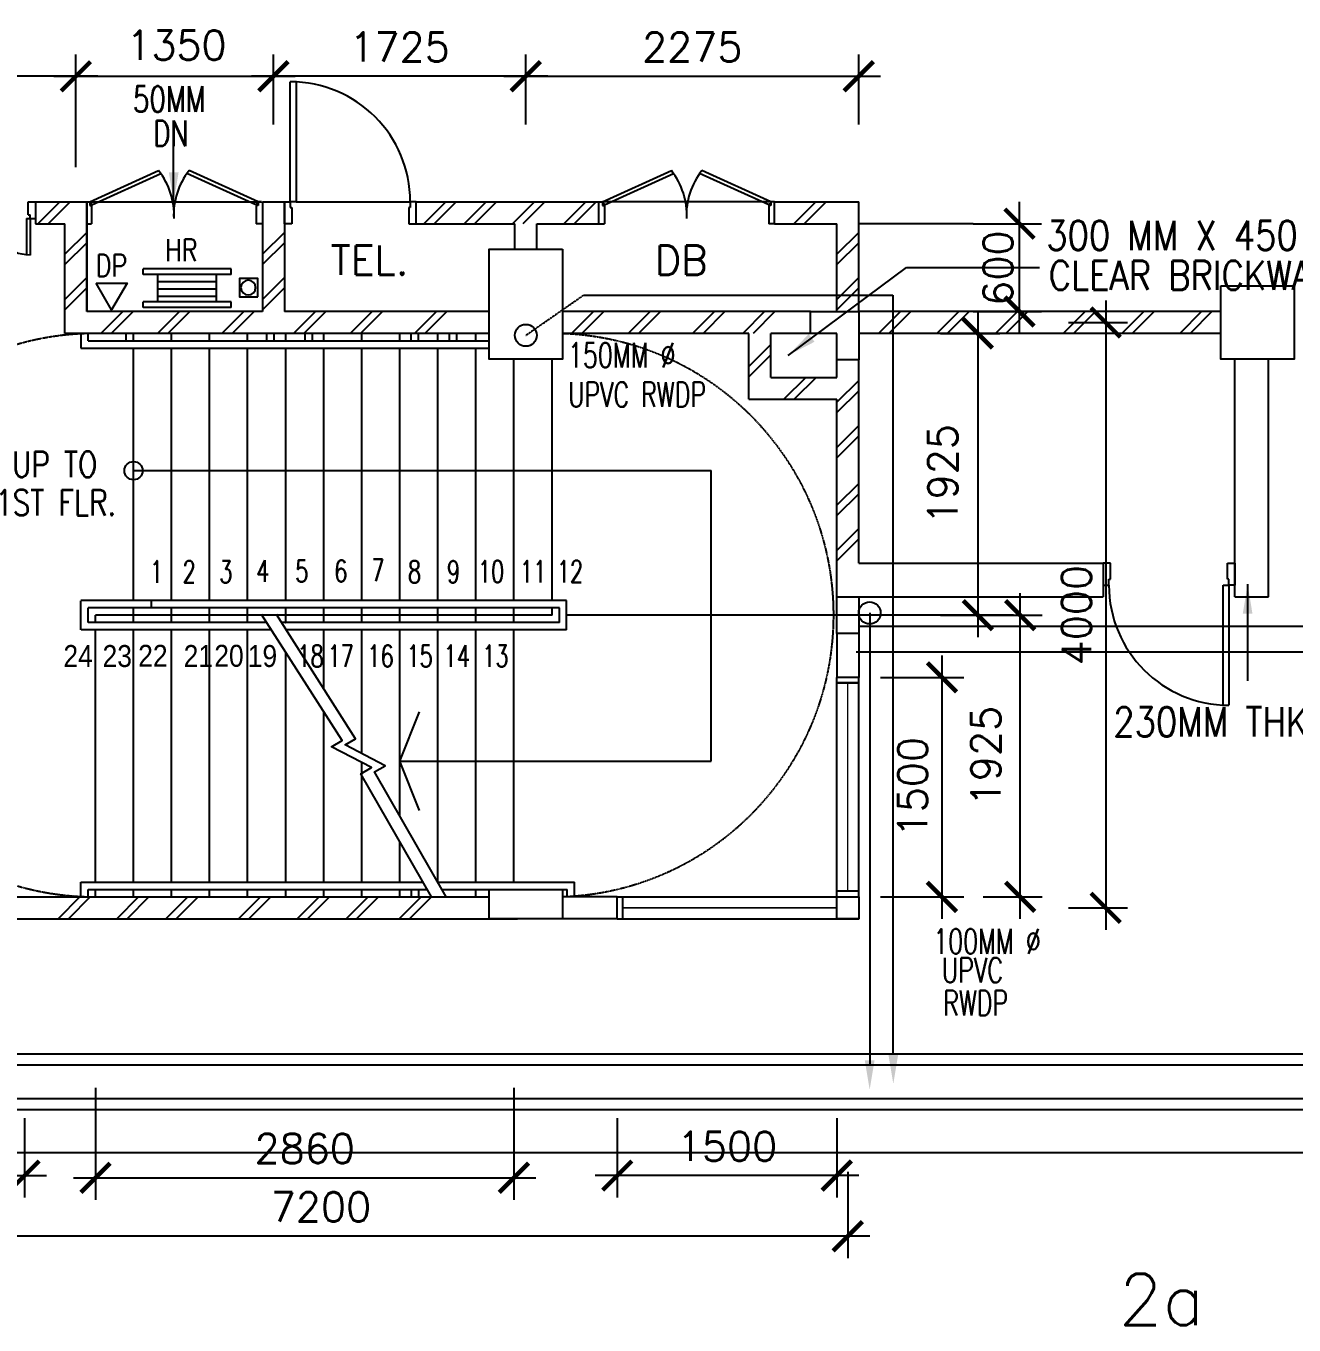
# Model space of a CAD drawing. Header units: feet. Extents: x 1463649 to 2957709, y -1501070 to -681589.
# Drawn here: x 1491801 to 1500467, y -845275 to -836398 of the extents above; entities that cross this region are included whole.
import ezdxf

# ---------------------------------------------------------------- set-up
doc = ezdxf.new("R2010")
doc.units = ezdxf.units.FT
doc.header["$LTSCALE"] = 13
doc.header["$MEASUREMENT"] = 0
doc.linetypes.add('DIVIDE', pattern=[1.25, 0.5, -0.25, 0, -0.25, 0, -0.25])
doc.linetypes.add('HIDDEN', pattern=[0.375, 0.25, -0.125])
doc.layers.get('0').update_dxf_attribs({"linetype": 'CONTINUOUS'})
for name, color, linetype in [('-FF', 240, 'CONTINUOUS'), ('-HR', 4, 'CONTINUOUS'), ('1-ROAD', 1, 'CONTINUOUS'), ('AR1', 7, 'CONTINUOUS'), ('COL', 3, 'CONTINUOUS'), ('DIM', 7, 'CONTINUOUS'), ('DOOR', 5, 'CONTINUOUS'), ('DR', 7, 'CONTINUOUS'), ('DRAIN', 1, 'CONTINUOUS'), ('FIT', 5, 'CONTINUOUS'), ('H', 1, 'CONTINUOUS'), ('LINE', 7, 'CONTINUOUS'), ('PIPE', 5, 'DIVIDE'), ('RWDP', 145, 'CONTINUOUS'), ('SPEC', 7, 'CONTINUOUS'), ('stair', 7, 'CONTINUOUS'), ('T25', 7, 'CONTINUOUS'), ('TEX', 2, 'CONTINUOUS'), ('WALL', 2, 'CONTINUOUS'), ('WIN', 5, 'CONTINUOUS')]:
    doc.layers.add(name, color=color, linetype=linetype)
doc.styles.add('ROMANS', font='romans')
doc.styles.get("Standard").update_dxf_attribs({"font": 'ROMANS.SHX'})
doc.styles.add('style5', font='dotfont.shx')
doc.dimstyles.get("Standard").update_dxf_attribs({"dimtxt": 0.18, "dimasz": 0.18, "dimexe": 0.18, "dimexo": 0.0625, "dimgap": 0.09, "dimtad": 0, "dimtih": 1, "dimtoh": 1, "dimdec": 4, "dimzin": 0, "dimdsep": 46, "dimtxsty": 'Standard', "dimcen": 0.09, "dimadec": 0, "dimazin": 0, "dimtfac": 1, "dimtdec": 4, "dimtofl": 0, "dimtmove": 0, "dimatfit": 3, "dimfxl": 1, "dimtolj": 1, "dimtzin": 0, "dimarcsym": 0})
doc.dimstyles.new('STANDARD$0', dxfattribs={"dimscale": 0, "dimtxt": 8, "dimasz": 6, "dimexe": 1, "dimexo": 1, "dimgap": 3, "dimtad": 1, "dimdec": 0, "dimlfac": -1, "dimrnd": 1, "dimzin": 0, "dimdsep": 46, "dimtxsty": 'Standard', "dimcen": 0, "dimclrd": 5, "dimclre": 250, "dimadec": 0, "dimazin": 0, "dimtfac": 1, "dimtdec": 4, "dimtofl": 0, "dimtmove": 0, "dimatfit": 3, "dimfxl": 1, "dimtolj": 1, "dimtzin": 0, "dimarcsym": 0})

# ---------------------------------------------------------------- blocks, each defined once
blk = doc.blocks.new('_ARCHTICK')
at = {"color": 0, "linetype": 'ByBlock', "const_width": 0.15}
blk.add_lwpolyline([(-0.5, -0.5), (0.5, 0.5)], dxfattribs=at)
blk = doc.blocks.new('*D130')
at = {"layer": 'DIM', "color": 7, "lineweight": -2, "transparency": 16777216}
for p, q in [((1499180, -838274.1), (1499180, -842574.1)), ((1498926.2, -838424.1), (1499330, -838424.1)), ((1498926.2, -842424.1), (1499330, -842424.1))]:
    blk.add_line(p, q, dxfattribs=at)
at = {"layer": 'DIM', "color": 7, "lineweight": -2, "transparency": 16777216, "xscale": 200, "yscale": 200, "zscale": 200}
for p, rotation in [((1499180, -838424.1), 90), ((1499180, -842424.1), 270)]:
    blk.add_blockref('_ARCHTICK', p, dxfattribs=dict(at, rotation=rotation))
at = {"layer": 'DIM', "color": 7, "transparency": 16777216, "insert": (1498980, -840424.1), "char_height": 200, "attachment_point": 5, "rotation": 90, "style": 'ROMANS'}
blk.add_mtext('\\A1;4000', dxfattribs=at)
blk = doc.blocks.new('*D131')
at = {"layer": 'DIM', "color": 7, "lineweight": -2, "transparency": 16777216}
for p, q in [((1498306, -838349.1), (1498306, -840574.1)), ((1498052.2, -838499.1), (1498456, -838499.1)), ((1498052.2, -840424.1), (1498456, -840424.1))]:
    blk.add_line(p, q, dxfattribs=at)
at = {"layer": 'DIM', "color": 7, "lineweight": -2, "transparency": 16777216, "xscale": 200, "yscale": 200, "zscale": 200}
for p, rotation in [((1498306, -838499.1), 90), ((1498306, -840424.1), 270)]:
    blk.add_blockref('_ARCHTICK', p, dxfattribs=dict(at, rotation=rotation))
at = {"layer": 'DIM', "color": 7, "transparency": 16777216, "insert": (1498066.5, -839461.6), "char_height": 200, "attachment_point": 5, "rotation": 90, "style": 'ROMANS'}
blk.add_mtext('\\A1;1925', dxfattribs=at)
blk = doc.blocks.new('*D132')
at = {"layer": 'DIM', "color": 7, "lineweight": -2, "transparency": 16777216}
for p, q in [((1498595.8, -842499.1), (1498595.8, -840274.1)), ((1498341.9, -840424.1), (1498745.8, -840424.1)), ((1498341.9, -842349.1), (1498745.8, -842349.1))]:
    blk.add_line(p, q, dxfattribs=at)
at = {"layer": 'DIM', "color": 7, "lineweight": -2, "transparency": 16777216, "xscale": 200, "yscale": 200, "zscale": 200}
for p, rotation in [((1498595.8, -840424.1), 90), ((1498595.8, -842349.1), 270)]:
    blk.add_blockref('_ARCHTICK', p, dxfattribs=dict(at, rotation=rotation))
at = {"layer": 'DIM', "color": 7, "transparency": 16777216, "insert": (1498361.2, -841386.6), "char_height": 200, "attachment_point": 5, "rotation": 90, "style": 'ROMANS'}
blk.add_mtext('\\A1;1925', dxfattribs=at)
blk = doc.blocks.new('*D133')
at = {"layer": 'DIM', "color": 7, "lineweight": -2, "transparency": 16777216}
for p, q in [((1490217.2, -844227.3), (1490217.2, -844817.9)), ((1497417.2, -844227.3), (1497417.2, -844817.9)), ((1497567.2, -844667.9), (1490067.2, -844667.9))]:
    blk.add_line(p, q, dxfattribs=at)
at = {"layer": 'DIM', "color": 7, "lineweight": -2, "transparency": 16777216, "xscale": 200, "yscale": 200, "zscale": 200}
for p, rotation in [((1490217.2, -844667.9), 180.0000000117561), ((1497417.2, -844667.9), 1.175611608061899e-08)]:
    blk.add_blockref('_ARCHTICK', p, dxfattribs=dict(at, rotation=rotation))
at = {"layer": 'DIM', "color": 7, "transparency": 16777216, "insert": (1493817.2, -844467.9), "char_height": 200, "attachment_point": 5, "rotation": 0, "style": 'ROMANS'}
blk.add_mtext('\\A1;7200', dxfattribs=at)
blk = doc.blocks.new('*D134')
at = {"layer": 'DIM', "color": 7, "lineweight": -2, "transparency": 16777216}
for p, q in [((1492276.4, -843654.8), (1492276.4, -844418.4)), ((1495136.4, -843654.8), (1495136.4, -844418.4)), ((1492126.4, -844268.4), (1495286.4, -844268.4))]:
    blk.add_line(p, q, dxfattribs=at)
at = {"layer": 'DIM', "color": 7, "lineweight": -2, "transparency": 16777216, "xscale": 200, "yscale": 200, "zscale": 200, "rotation": 180}
blk.add_blockref('_ARCHTICK', (1492276.4, -844268.4), dxfattribs=at)
at = {"layer": 'DIM', "color": 7, "lineweight": -2, "transparency": 16777216, "xscale": 200, "yscale": 200, "zscale": 200}
blk.add_blockref('_ARCHTICK', (1495136.4, -844268.4), dxfattribs=at)
at = {"layer": 'DIM', "color": 7, "transparency": 16777216, "insert": (1493706.4, -844068.4), "char_height": 200, "attachment_point": 5, "style": 'ROMANS'}
blk.add_mtext('\\A1;2860', dxfattribs=at)
blk = doc.blocks.new('*D135')
at = {"layer": 'DIM', "color": 7, "lineweight": -2, "transparency": 16777216}
for p, q in [((1490217.2, -837362.3), (1490217.2, -836592)), ((1492142.2, -837362.3), (1492142.2, -836592)), ((1492292.2, -836742), (1490067.2, -836742))]:
    blk.add_line(p, q, dxfattribs=at)
at = {"layer": 'DIM', "color": 7, "lineweight": -2, "transparency": 16777216, "xscale": 200, "yscale": 200, "zscale": 200, "rotation": 180}
blk.add_blockref('_ARCHTICK', (1490217.2, -836742), dxfattribs=at)
at = {"layer": 'DIM', "color": 7, "lineweight": -2, "transparency": 16777216, "xscale": 200, "yscale": 200, "zscale": 200}
blk.add_blockref('_ARCHTICK', (1492142.2, -836742), dxfattribs=at)
at = {"layer": 'DIM', "color": 7, "transparency": 16777216, "insert": (1491179.7, -836542), "char_height": 200, "attachment_point": 5, "style": 'ROMANS'}
blk.add_mtext('\\A1;1925', dxfattribs=at)
blk = doc.blocks.new('*D136')
at = {"layer": 'DIM', "color": 7, "lineweight": -2, "transparency": 16777216}
for p, q in [((1492142.2, -837070.7), (1492142.2, -836592)), ((1493492.2, -837070.7), (1493492.2, -836592)), ((1491992.2, -836742), (1493642.2, -836742))]:
    blk.add_line(p, q, dxfattribs=at)
at = {"layer": 'DIM', "color": 7, "lineweight": -2, "transparency": 16777216, "xscale": 200, "yscale": 200, "zscale": 200, "rotation": 180}
blk.add_blockref('_ARCHTICK', (1492142.2, -836742), dxfattribs=at)
at = {"layer": 'DIM', "color": 7, "lineweight": -2, "transparency": 16777216, "xscale": 200, "yscale": 200, "zscale": 200}
blk.add_blockref('_ARCHTICK', (1493492.2, -836742), dxfattribs=at)
at = {"layer": 'DIM', "color": 7, "transparency": 16777216, "insert": (1492829.7, -836529.5), "char_height": 200, "attachment_point": 5, "style": 'ROMANS'}
blk.add_mtext('\\A1;1350', dxfattribs=at)
blk = doc.blocks.new('*D137')
at = {"layer": 'DIM', "color": 7, "lineweight": -2, "transparency": 16777216}
for p, q in [((1493492.2, -837070.7), (1493492.2, -836592)), ((1495217.2, -837070.7), (1495217.2, -836592)), ((1495367.2, -836742), (1493342.2, -836742))]:
    blk.add_line(p, q, dxfattribs=at)
at = {"layer": 'DIM', "color": 7, "lineweight": -2, "transparency": 16777216, "xscale": 200, "yscale": 200, "zscale": 200, "rotation": 180}
blk.add_blockref('_ARCHTICK', (1493492.2, -836742), dxfattribs=at)
at = {"layer": 'DIM', "color": 7, "lineweight": -2, "transparency": 16777216, "xscale": 200, "yscale": 200, "zscale": 200}
blk.add_blockref('_ARCHTICK', (1495217.2, -836742), dxfattribs=at)
at = {"layer": 'DIM', "color": 7, "transparency": 16777216, "insert": (1494354.7, -836542), "char_height": 200, "attachment_point": 5, "style": 'ROMANS'}
blk.add_mtext('\\A1;1725', dxfattribs=at)
blk = doc.blocks.new('DR-900-B')
at = {"layer": 'DR'}
for p, q in [((0, 900), (-150, 900)), ((-150, 900), (-150, 860)), ((0, 850), (0, 900)), ((-150, 860), (-110, 860)), ((-110, 860), (-110, 850)), ((-110, 850), (0, 850)), ((-150, 40), (-970, 40)), ((-969, 80), (-150, 80)), ((-150, 80), (-150, 40)), ((-150, 40), (-110, 40)), ((-150, 0), (-150, 40)), ((0, 0), (-150, 0)), ((-110, 50), (0, 50)), ((-110, 40), (-110, 50)), ((0, 50), (0, 0))]:
    blk.add_line(p, q, dxfattribs=at)
blk.add_arc((-150, 40), 820, 90, 180, dxfattribs=at)
blk = doc.blocks.new('D1200')
at = {"layer": 'DR', "color": 7}
for p, q in [((37, 115), (37, 965)), ((62, 115), (62, 964.6)), ((1138, 115), (1138, 363.9)), ((1163, 115), (1163, 365)), ((0, 115), (37, 115)), ((37, 115), (37, 90)), ((62, 115), (37, 115)), ((37, 90), (50, 90)), ((50, 90), (50, 0)), ((1138, 115), (1163, 115)), ((1150, 90), (1150, 0)), ((1150, 90), (1163, 90)), ((1162.6, 115), (1200, 115)), ((1163, 115), (1163, 90))]:
    blk.add_line(p, q, dxfattribs=at)
blk.add_arc((1163, 90), 275, 90, 180, dxfattribs=at)
at = {"layer": 'WIN', "color": 7}
for p, q in [((62, 964.5), (37, 964.5)), ((62, 964.5), (62, 964.5)), ((50, 0), (0, 0)), ((1150, 0), (1200, 0))]:
    blk.add_line(p, q, dxfattribs=at)
blk.add_arc((49.5, 124.9), 839.7, 359.3227, 89.14705, dxfattribs=at)
blk = doc.blocks.new('*D248')
at = {"layer": 'DIM', "color": 7, "lineweight": -2, "transparency": 16777216}
for p, q in [((1495217.2, -837070.7), (1495217.2, -836592)), ((1497492.2, -837070.7), (1497492.2, -836592)), ((1495067.2, -836742), (1497642.2, -836742))]:
    blk.add_line(p, q, dxfattribs=at)
at = {"layer": 'DIM', "color": 7, "lineweight": -2, "transparency": 16777216, "xscale": 200, "yscale": 200, "zscale": 200, "rotation": 180}
blk.add_blockref('_ARCHTICK', (1495217.2, -836742), dxfattribs=at)
at = {"layer": 'DIM', "color": 7, "lineweight": -2, "transparency": 16777216, "xscale": 200, "yscale": 200, "zscale": 200}
blk.add_blockref('_ARCHTICK', (1497492.2, -836742), dxfattribs=at)
at = {"layer": 'DIM', "color": 7, "transparency": 16777216, "insert": (1496354.7, -836542), "char_height": 200, "attachment_point": 5, "style": 'ROMANS'}
blk.add_mtext('\\A1;2275', dxfattribs=at)
blk = doc.blocks.new('*D249')
at = {"layer": 'DIM', "color": 7, "linetype": 'Continuous', "lineweight": -2, "transparency": 16777216}
for p, q in [((1498591.6, -838499.1), (1498591.6, -837599.1)), ((1498273.6, -837749.1), (1498741.6, -837749.1)), ((1498273.6, -838349.1), (1498741.6, -838349.1))]:
    blk.add_line(p, q, dxfattribs=at)
at = {"layer": 'DIM', "color": 7, "linetype": 'Continuous', "lineweight": -2, "transparency": 16777216, "xscale": 200, "yscale": 200, "zscale": 200}
for p, rotation in [((1498591.6, -837749.1), 90), ((1498591.6, -838349.1), 270)]:
    blk.add_blockref('_ARCHTICK', p, dxfattribs=dict(at, rotation=rotation))
at = {"layer": 'DIM', "color": 7, "linetype": 'Continuous', "transparency": 16777216, "insert": (1498444.2, -838052.7), "char_height": 200, "attachment_point": 5, "rotation": 90, "style": 'ROMANS'}
blk.add_mtext('\\A1;600', dxfattribs=at)
blk = doc.blocks.new('*D252')
at = {"layer": 'DIM', "color": 7, "linetype": 'Continuous', "lineweight": -2, "transparency": 16777216}
for p, q in [((1490292.2, -843862), (1490292.2, -844403.5)), ((1491792.2, -843862), (1491792.2, -844403.5)), ((1490142.2, -844253.5), (1491942.2, -844253.5))]:
    blk.add_line(p, q, dxfattribs=at)
at = {"layer": 'DIM', "color": 7, "linetype": 'Continuous', "lineweight": -2, "transparency": 16777216, "xscale": 200, "yscale": 200, "zscale": 200, "rotation": 180}
blk.add_blockref('_ARCHTICK', (1490292.2, -844253.5), dxfattribs=at)
at = {"layer": 'DIM', "color": 7, "linetype": 'Continuous', "lineweight": -2, "transparency": 16777216, "xscale": 200, "yscale": 200, "zscale": 200}
blk.add_blockref('_ARCHTICK', (1491792.2, -844253.5), dxfattribs=at)
at = {"layer": 'DIM', "color": 7, "linetype": 'Continuous', "transparency": 16777216, "insert": (1491042.2, -844053.5), "char_height": 200, "attachment_point": 5, "style": 'ROMANS'}
blk.add_mtext('\\A1;1500', dxfattribs=at)
blk = doc.blocks.new('*D253')
at = {"layer": 'DIM', "color": 7, "linetype": 'Continuous', "lineweight": -2, "transparency": 16777216}
for p, q in [((1495842.2, -843862), (1495842.2, -844403.5)), ((1497342.2, -843862), (1497342.2, -844403.5)), ((1497492.2, -844253.5), (1495692.2, -844253.5))]:
    blk.add_line(p, q, dxfattribs=at)
at = {"layer": 'DIM', "color": 7, "linetype": 'Continuous', "lineweight": -2, "transparency": 16777216, "xscale": 200, "yscale": 200, "zscale": 200, "rotation": 180}
blk.add_blockref('_ARCHTICK', (1495842.2, -844253.5), dxfattribs=at)
at = {"layer": 'DIM', "color": 7, "linetype": 'Continuous', "lineweight": -2, "transparency": 16777216, "xscale": 200, "yscale": 200, "zscale": 200}
blk.add_blockref('_ARCHTICK', (1497342.2, -844253.5), dxfattribs=at)
at = {"layer": 'DIM', "color": 7, "linetype": 'Continuous', "transparency": 16777216, "insert": (1496592.2, -844053.5), "char_height": 200, "attachment_point": 5, "style": 'ROMANS'}
blk.add_mtext('\\A1;1500', dxfattribs=at)
blk = doc.blocks.new('*D281')
at = {"layer": 'DIM', "color": 7, "lineweight": -2, "transparency": 16777216}
for p, q in [((1498061.1, -840699.1), (1498061.1, -842499.1)), ((1497642.2, -840849.1), (1498211.1, -840849.1)), ((1497642.2, -842349.1), (1498211.1, -842349.1))]:
    blk.add_line(p, q, dxfattribs=at)
at = {"layer": 'DIM', "color": 7, "lineweight": -2, "transparency": 16777216, "xscale": 200, "yscale": 200, "zscale": 200}
for p, rotation in [((1498061.1, -840849.1), 90), ((1498061.1, -842349.1), 270)]:
    blk.add_blockref('_ARCHTICK', p, dxfattribs=dict(at, rotation=rotation))
at = {"layer": 'DIM', "color": 7, "transparency": 16777216, "insert": (1497861.1, -841599.1), "char_height": 200, "attachment_point": 5, "rotation": 90, "style": 'ROMANS'}
blk.add_mtext('\\A1;1500', dxfattribs=at)
blk = doc.blocks.new('100FT')
at = {"layer": 'PIPE', "linetype": 'Continuous'}
blk.add_circle((0, 0), 50, dxfattribs=at)
blk = doc.blocks.new('A$C7CE3714C')
at = {"layer": 'FIT'}
blk.add_lwpolyline([(0, 0), (126, 0), (126, 126), (0, 126)], close=True, dxfattribs=at)
at = {"layer": 'FIT', "xscale": -1}
blk.add_blockref('100FT', (63, 65.7), dxfattribs=at)

msp = doc.modelspace()

# ---------------------------------------------------------------- linework, layer by layer
at = {"layer": '-FF', "color": 0}
msp.add_lwpolyline([(1492281, -838154.8), (1492492.7, -838154.8), (1492386.9, -838338.1)], close=True, dxfattribs=at)
at = {"layer": '-HR', "color": 0}
for p, q in [((1492602.7, -838096.7), (1492602.7, -838056.7)), ((1493202.7, -838056.7), (1492602.7, -838056.7)), ((1493202.7, -838096.7), (1492602.7, -838096.7)), ((1492702.7, -838282.1), (1492702.7, -838096.7)), ((1493102.7, -838282.1), (1493102.7, -838096.7)), ((1493202.7, -838096.7), (1493202.7, -838056.7)), ((1493102.7, -838146.7), (1492702.7, -838146.7)), ((1493102.7, -838196.7), (1492702.7, -838196.7)), ((1493202.7, -838282.1), (1492602.7, -838282.1)), ((1492602.7, -838322.1), (1492602.7, -838282.1)), ((1493102.7, -838246.7), (1492702.7, -838246.7)), ((1493202.7, -838322.1), (1493202.7, -838282.1)), ((1493202.7, -838322.1), (1492602.7, -838322.1))]:
    msp.add_line(p, q, dxfattribs=at)
at = {"color": 0, "linetype": 'HIDDEN'}
msp.add_line((1497475.1, -840674.1), (1505450.1, -840674.1), dxfattribs=at)
at = {"layer": '1-ROAD', "color": 0, "flags": 128}
msp.add_lwpolyline([(1502904.7, -844099.1), (1487642.2, -844099.1)], dxfattribs=at)
at = {"layer": 'COL', "color": 0}
for p, q in [((1494967.2, -838674.1), (1494967.2, -838174.1)), ((1495467.2, -838174.1), (1495467.2, -838674.1)), ((1495467.2, -838674.1), (1494967.2, -838674.1))]:
    msp.add_line(p, q, dxfattribs=at)
for points in [[(1495467.2, -837924.1), (1495467.2, -838674.1), (1494967.2, -838674.1), (1494967.2, -837924.1)], [(1499967.2, -838174.1), (1500467.2, -838174.1), (1500467.2, -838674.1), (1499967.2, -838674.1)], [(1497342.2, -838499.1), (1497162.2, -838499.1), (1497162.2, -838349.1), (1497492.2, -838349.1), (1497492.2, -838679.1), (1497342.2, -838679.1)], [(1497342.2, -840299.1), (1497492.2, -840299.1), (1497492.2, -840549.1), (1497342.2, -840549.1)], [(1494967.2, -842299.1), (1495467.2, -842299.1), (1495467.2, -842499.1), (1494967.2, -842499.1)]]:
    msp.add_lwpolyline(points, close=True, dxfattribs=at)
at = {"layer": 'DOOR', "color": 0}
for p, q in [((1492237.1, -837599.1), (1492708.1, -837385.8)), ((1493387.1, -837599.1), (1492916.2, -837385.8)), ((1495741.1, -837599.1), (1496212, -837385.8)), ((1496891.1, -837599.1), (1496420.1, -837385.8)), ((1492251, -837619.9), (1492723, -837405.9)), ((1493373.3, -837619.9), (1492901.3, -837405.9)), ((1495754.9, -837619.9), (1496226.9, -837405.9)), ((1496877.2, -837619.9), (1496405.2, -837405.9)), ((1492212.1, -837599.1), (1492237.1, -837599.1)), ((1492237.1, -837599.1), (1492237.1, -837624.1)), ((1492251, -837619.9), (1492237.1, -837599.1)), ((1492237.1, -837624.1), (1492250.1, -837624.1)), ((1492250.1, -837624.1), (1492250.1, -837749.1)), ((1493373.3, -837619.9), (1493387.1, -837599.1)), ((1493387.1, -837624.1), (1493374.1, -837624.1)), ((1493374.1, -837624.1), (1493374.1, -837749.1)), ((1493387.1, -837599.1), (1493387.1, -837624.1)), ((1493412.1, -837599.1), (1493387.1, -837599.1)), ((1495716.1, -837599.1), (1495741.1, -837599.1)), ((1495741.1, -837599.1), (1495741.1, -837624.1)), ((1495754.9, -837619.9), (1495741.1, -837599.1)), ((1495741.1, -837624.1), (1495754.1, -837624.1)), ((1495754.1, -837624.1), (1495754.1, -837749.1)), ((1496877.2, -837619.9), (1496891.1, -837599.1)), ((1496891.1, -837624.1), (1496878.1, -837624.1)), ((1496878.1, -837624.1), (1496878.1, -837749.1)), ((1496891.1, -837599.1), (1496891.1, -837624.1)), ((1496916.1, -837599.1), (1496891.1, -837599.1)), ((1492212.1, -837749.1), (1492250.1, -837749.1)), ((1493412.1, -837749.1), (1493374.1, -837749.1)), ((1495716.1, -837749.1), (1495754.1, -837749.1)), ((1496916.1, -837749.1), (1496878.1, -837749.1))]:
    msp.add_line(p, q, dxfattribs=at)
for centre, start, end in [((1492314.7, -837692.8), 357.5509, 37.96545), ((1493309.5, -837692.8), 142.03455, 182.4491), ((1495818.7, -837692.8), 357.5509, 37.96545), ((1496813.5, -837692.8), 142.03455, 182.4491)]:
    msp.add_arc(centre, 499, start, end, dxfattribs=at)
at = {"layer": 'DRAIN', "color": 0}
for p, q in [((1502904.7, -843424.1), (1490142.2, -843424.1)), ((1502904.7, -843499.1), (1490142.2, -843499.1)), ((1502904.7, -843729.1), (1490142.2, -843729.1)), ((1502904.7, -843804.1), (1490142.2, -843804.1))]:
    msp.add_line(p, q, dxfattribs=at)
at = {"layer": 'H', "color": 0}
for p, q in [((1492033, -837599.1), (1491883, -837749.1)), ((1492103.7, -837599.1), (1491953.7, -837749.1)), ((1494670.8, -837599.1), (1494520.8, -837749.1)), ((1494741.5, -837599.1), (1494591.5, -837749.1)), ((1494945.8, -837599.1), (1494795.8, -837749.1)), ((1495016.5, -837599.1), (1494866.5, -837749.1)), ((1495276.6, -837599.1), (1495126.6, -837749.1)), ((1495347.3, -837599.1), (1495197.3, -837749.1)), ((1495626.8, -837599.1), (1495476.8, -837749.1)), ((1495697.5, -837599.1), (1495547.5, -837749.1)), ((1497198.5, -837599.1), (1497048.5, -837749.1)), ((1497269.2, -837599.1), (1497119.2, -837749.1)), ((1492217.2, -837808.3), (1492067.2, -837958.3)), ((1493567.2, -837808.3), (1493417.2, -837958.3)), ((1497492.2, -837808.3), (1497342.2, -837958.3)), ((1492217.2, -837879), (1492067.2, -838029)), ((1493567.2, -837879), (1493417.2, -838029)), ((1497492.2, -837879), (1497342.2, -838029)), ((1492217.2, -838116.6), (1492067.2, -838266.6)), ((1492217.2, -838187.3), (1492067.2, -838337.3)), ((1493567.2, -838116.6), (1493417.2, -838266.6)), ((1493567.2, -838187.3), (1493417.2, -838337.3)), ((1497492.2, -838116.6), (1497342.2, -838266.6)), ((1497492.2, -838187.3), (1497342.2, -838337.3)), ((1492462.9, -838349.1), (1492312.9, -838499.1)), ((1492533.6, -838349.1), (1492383.6, -838499.1)), ((1492850.8, -838349.1), (1492700.8, -838499.1)), ((1492921.5, -838349.1), (1492771.5, -838499.1)), ((1493290.7, -838349.1), (1493140.7, -838499.1)), ((1493361.5, -838349.1), (1493211.5, -838499.1)), ((1493779.7, -838349.1), (1493629.7, -838499.1)), ((1493850.4, -838349.1), (1493700.4, -838499.1)), ((1494167.6, -838349.1), (1494017.6, -838499.1)), ((1494238.3, -838349.1), (1494088.3, -838499.1)), ((1494607.5, -838349.1), (1494457.5, -838499.1)), ((1494678.2, -838349.1), (1494528.2, -838499.1)), ((1495679.7, -838349.1), (1495529.7, -838499.1)), ((1495750.4, -838349.1), (1495600.4, -838499.1)), ((1496067.6, -838349.1), (1495917.6, -838499.1)), ((1496138.3, -838349.1), (1495988.3, -838499.1)), ((1496507.5, -838349.1), (1496357.5, -838499.1)), ((1496578.2, -838349.1), (1496428.2, -838499.1)), ((1496849.4, -838349.1), (1496699.4, -838499.1)), ((1496920.2, -838349.1), (1496770.2, -838499.1)), ((1497777.7, -838349.1), (1497627.7, -838499.1)), ((1497848.5, -838349.1), (1497698.5, -838499.1)), ((1498175.7, -838349.1), (1498025.7, -838499.1)), ((1498246.5, -838349.1), (1498096.5, -838499.1)), ((1498576.6, -838349.1), (1498426.6, -838499.1)), ((1498647.3, -838349.1), (1498497.3, -838499.1)), ((1499039, -838349.1), (1498889, -838499.1)), ((1499109.7, -838349.1), (1498959.7, -838499.1)), ((1499439.8, -838349.1), (1499289.8, -838499.1)), ((1499510.5, -838349.1), (1499360.5, -838499.1)), ((1499835.9, -838349.1), (1499685.9, -838499.1)), ((1499906.6, -838349.1), (1499756.6, -838499.1)), ((1496892.2, -838574.1), (1496742.2, -838724.1)), ((1496892.2, -838644.8), (1496742.2, -838794.8)), ((1497130.9, -838799.1), (1496980.9, -838949.1)), ((1497201.6, -838799.1), (1497051.6, -838949.1)), ((1497492.2, -838819.7), (1497342.2, -838969.7)), ((1497492.2, -838890.4), (1497342.2, -839040.4)), ((1497492.2, -839128.1), (1497342.2, -839278.1)), ((1497492.2, -839198.8), (1497342.2, -839348.8)), ((1497492.2, -839523.4), (1497342.2, -839673.4)), ((1497492.2, -839594.1), (1497342.2, -839744.1)), ((1497492.2, -839831.8), (1497342.2, -839981.8)), ((1497492.2, -839902.5), (1497342.2, -840052.5)), ((1492170.5, -842349.1), (1492020.5, -842499.1)), ((1492241.2, -842349.1), (1492091.2, -842499.1)), ((1492571.3, -842349.1), (1492421.3, -842499.1)), ((1492642, -842349.1), (1492492, -842499.1)), ((1492906.5, -842349.1), (1492756.5, -842499.1)), ((1492977.2, -842349.1), (1492827.2, -842499.1)), ((1493403.7, -842349.1), (1493253.7, -842499.1)), ((1493474.4, -842349.1), (1493324.4, -842499.1)), ((1493804.5, -842349.1), (1493654.5, -842499.1)), ((1493875.2, -842349.1), (1493725.2, -842499.1)), ((1494139.7, -842349.1), (1493989.7, -842499.1)), ((1494210.4, -842349.1), (1494060.4, -842499.1)), ((1494501.1, -842349.1), (1494351.1, -842499.1)), ((1494571.9, -842349.1), (1494421.9, -842499.1))]:
    msp.add_line(p, q, dxfattribs=at)
at = {"layer": 'LINE', "color": 0}
msp.add_line((1497492.2, -840499.1), (1505292.2, -840499.1), dxfattribs=at)
at = {"layer": 'LINE', "color": 0, "linetype": 'Continuous'}
for points in [[(1493647.2, -837599.1), (1494427.2, -837599.1)], [(1495742.5, -837598.5), (1496878.1, -837598.5)]]:
    msp.add_lwpolyline(points, dxfattribs=at)
at = {"layer": 'RWDP', "color": 0, "linetype": 'HIDDEN'}
for p, q in [((1495217.2, -838512), (1495611, -838238)), ((1495611, -838238), (1497728.7, -838238)), ((1497728.7, -843427), (1497728.7, -838238))]:
    msp.add_line(p, q, dxfattribs=at)
at = {"layer": 'RWDP', "color": 0, "linetype": 'Continuous'}
msp.add_line((1497567.2, -840409.1), (1497567.2, -843499.1), dxfattribs=at)
at = {"layer": 'RWDP', "color": 0}
msp.add_circle((1495217.2, -838512), 75, dxfattribs=at)
at = {"layer": 'RWDP', "color": 0, "linetype": 'Continuous'}
msp.add_circle((1497567.2, -840409.1), 75, dxfattribs=at)
for points in [[(1497762, -843427), (1497695.4, -843427), (1497728.7, -843627)], [(1497600.5, -843466.1), (1497533.8, -843466.1), (1497567.2, -843666.1)]]:
    msp.add_solid(points, dxfattribs=at)
at = {"layer": 'SPEC', "color": 0}
msp.add_line((1497819.7, -838047.9), (1498727.2, -838047.9), dxfattribs=at)
at = {"layer": 'stair', "color": 0}
for p, q in [((1492809.9, -837599.1), (1492809.9, -837130.4)), ((1492176.4, -838499.1), (1492176.4, -838599.1)), ((1492226.4, -838549.1), (1492226.4, -838499.1)), ((1492226.4, -838549.1), (1494967.2, -838549.1)), ((1492487.2, -838549.1), (1492487.2, -838499.1)), ((1492487.2, -838549.1), (1494967.2, -838549.1)), ((1492536.4, -838549.1), (1492536.4, -838499.1)), ((1492796.4, -838549.1), (1492796.4, -838499.1)), ((1493056.4, -838549.1), (1493056.4, -838499.1)), ((1493316.4, -838549.1), (1493316.4, -838499.1)), ((1493448, -838549.1), (1493448, -838499.1)), ((1493498, -838549.1), (1493498, -838499.1)), ((1493576.4, -838549.1), (1493576.4, -838499.1)), ((1493708.8, -838549.1), (1493708.8, -838499.1)), ((1493758.8, -838549.1), (1493758.8, -838499.1)), ((1493836.4, -838549.1), (1493836.4, -838499.1)), ((1494096.4, -838549.1), (1494096.4, -838499.1)), ((1494356.4, -838549.1), (1494356.4, -838499.1)), ((1494434.7, -838549.1), (1494434.7, -838499.1)), ((1494484.7, -838549.1), (1494484.7, -838499.1)), ((1494616.4, -838549.1), (1494616.4, -838499.1)), ((1494695.5, -838549.1), (1494695.5, -838499.1)), ((1494745.5, -838549.1), (1494745.5, -838499.1)), ((1494876.4, -838549.1), (1494876.4, -838499.1)), ((1492176.4, -838599.1), (1494967.2, -838599.1)), ((1492536.4, -840324.1), (1492536.4, -838599.1)), ((1492796.4, -840324.1), (1492796.4, -838599.1)), ((1493056.4, -840324.1), (1493056.4, -838599.1)), ((1493316.4, -840324.1), (1493316.4, -838599.1)), ((1493576.4, -840324.1), (1493576.4, -838599.1)), ((1493836.4, -840324.1), (1493836.4, -838599.1)), ((1494096.4, -840324.1), (1494096.4, -838599.1)), ((1494356.4, -840324.1), (1494356.4, -838599.1)), ((1494616.4, -840324.1), (1494616.4, -838599.1)), ((1494876.4, -840324.1), (1494876.4, -838599.1)), ((1495136.4, -840324.1), (1495136.4, -838674.1)), ((1495396.4, -840324.1), (1495396.4, -838674.1)), ((1492536.4, -839436.6), (1496484, -839436.6)), ((1496484, -841420.7), (1496484, -839436.6)), ((1495496.4, -840324.1), (1492657.1, -840324.1)), ((1492657.1, -840324.1), (1492657.1, -840374.1)), ((1495496.4, -840524.1), (1495496.4, -840324.1)), ((1492536.4, -840424.1), (1492536.4, -840374.1)), ((1495446.4, -840374.1), (1492657.1, -840374.1)), ((1492796.4, -840424.1), (1492796.4, -840374.1)), ((1493056.4, -840424.1), (1493056.4, -840374.1)), ((1493056.4, -840424.1), (1493056.4, -840374.1)), ((1493316.4, -840424.1), (1493316.4, -840374.1)), ((1493316.4, -840424.1), (1493316.4, -840374.1)), ((1493576.4, -840474.1), (1493576.4, -840374.1)), ((1493836.4, -840424.1), (1493836.4, -840374.1)), ((1494096.4, -840424.1), (1494096.4, -840374.1)), ((1494356.4, -840424.1), (1494356.4, -840374.1)), ((1494616.4, -840424.1), (1494616.4, -840374.1)), ((1494876.4, -840424.1), (1494876.4, -840374.1)), ((1495136.4, -840424.1), (1495136.4, -840374.1)), ((1495396.4, -840424.1), (1495396.4, -840374.1)), ((1495446.4, -840474.1), (1495446.4, -840374.1)), ((1495396.4, -840424.1), (1492276.4, -840424.1)), ((1492276.4, -840474.1), (1492276.4, -840424.1)), ((1492536.4, -840474.1), (1492536.4, -840424.1)), ((1492796.4, -840474.1), (1492796.4, -840424.1)), ((1493056.4, -840474.1), (1493056.4, -840424.1)), ((1493316.4, -840474.1), (1493316.4, -840424.1)), ((1495446.4, -840474.1), (1493547.1, -840474.1)), ((1493572.1, -840474.1), (1493574.2, -840474.1)), ((1495396.4, -840424.1), (1493597, -840424.1)), ((1493836.4, -840474.1), (1493836.4, -840424.1)), ((1493836.4, -840474.1), (1493836.4, -840428.5)), ((1494096.4, -840474.1), (1494096.4, -840424.1)), ((1494096.4, -840474.1), (1494096.4, -840424.1)), ((1494356.4, -840474.1), (1494356.4, -840424.1)), ((1494356.4, -840474.1), (1494356.4, -840424.1)), ((1494616.4, -840474.1), (1494616.4, -840424.1)), ((1494616.4, -840474.1), (1494616.4, -840424.1)), ((1494876.4, -840474.1), (1494876.4, -840424.1)), ((1494876.4, -840474.1), (1494876.4, -840424.1)), ((1495136.4, -840474.1), (1495136.4, -840424.1)), ((1495136.4, -840474.1), (1495136.4, -840424.1)), ((1495496.4, -840524.1), (1493579.1, -840524.1)), ((1495496.4, -840524.1), (1493579.1, -840524.1)), ((1493836.4, -840926.8), (1493836.4, -840524.1)), ((1494096.4, -841369.1), (1494096.4, -840524.1)), ((1494356.4, -841796.3), (1494356.4, -840524.1)), ((1494616.4, -842249.1), (1494616.4, -840524.1)), ((1494876.4, -842249.1), (1494876.4, -840524.1)), ((1495136.4, -842249.1), (1495136.4, -840524.1)), ((1494356.4, -841420.7), (1496484, -841420.7)), ((1494615.2, -842249.1), (1495550.2, -842249.1)), ((1495550.2, -842349.1), (1495550.2, -842249.1)), ((1494643.8, -842299.1), (1495500.2, -842299.1)), ((1494876.4, -842349.1), (1494876.4, -842299.1)), ((1495500.2, -842349.1), (1495500.2, -842299.1))]:
    msp.add_line(p, q, dxfattribs=at)
at = {"layer": 'stair', "color": 0, "linetype": 'Continuous'}
msp.add_line((1492212.1, -837599.1), (1493412.1, -837599.1), dxfattribs=at)
at = {"layer": 'stair', "color": 0, "linetype": 'HIDDEN'}
for p, q in [((1498273.6, -837749.1), (1497492.2, -837749.1)), ((1492176.4, -840524.1), (1492176.4, -840324.1)), ((1492657.1, -840324.1), (1492176.4, -840324.1)), ((1492226.4, -840474.1), (1492226.4, -840374.1)), ((1492657.1, -840374.1), (1492226.4, -840374.1)), ((1493446.5, -840474.1), (1492226.4, -840474.1)), ((1498550.2, -840424.1), (1495496.4, -840424.1)), ((1493478.4, -840524.1), (1492176.4, -840524.1)), ((1492276.4, -842249.1), (1492276.4, -840524.1)), ((1492536.4, -842249.1), (1492536.4, -840524.1)), ((1492796.4, -842249.1), (1492796.4, -840524.1)), ((1493056.4, -842249.1), (1493056.4, -840524.1)), ((1493316.4, -842249.1), (1493316.4, -840524.1)), ((1493576.4, -842249.1), (1493576.4, -840677.7)), ((1493836.4, -842249.1), (1493836.4, -841085.2)), ((1494096.4, -842249.1), (1494096.4, -841431.2)), ((1494356.4, -842249.1), (1494356.4, -841972.1)), ((1492176.4, -842249.1), (1494514.7, -842249.1)), ((1492176.4, -842349.1), (1492176.4, -842249.1)), ((1492226.4, -842299.1), (1494543.3, -842299.1)), ((1492226.4, -842349.1), (1492226.4, -842299.1)), ((1492276.4, -842349.1), (1492276.4, -842299.1)), ((1492536.4, -842349.1), (1492536.4, -842299.1)), ((1492796.4, -842349.1), (1492796.4, -842299.1)), ((1493056.4, -842349.1), (1493056.4, -842299.1)), ((1493316.4, -842349.1), (1493316.4, -842299.1)), ((1493576.4, -842349.1), (1493576.4, -842299.1)), ((1493836.4, -842349.1), (1493836.4, -842299.1)), ((1494096.4, -842349.1), (1494096.4, -842299.1)), ((1494356.4, -842349.1), (1494356.4, -842299.1)), ((1494434.7, -842299.1), (1494434.7, -842349.1)), ((1494484.7, -842299.1), (1494484.7, -842349.1))]:
    msp.add_line(p, q, dxfattribs=at)
at = {"layer": 'stair', "color": 0}
for points in [[(1494571.9, -842349.1), (1494090.6, -841507.2), (1494162.9, -841466), (1493889.4, -841322.8), (1493961.6, -841281.5), (1493411.9, -840419.8)], [(1494672.4, -842349.1), (1494183.5, -841493.8), (1494255.7, -841452.6), (1493982.3, -841309.4), (1494054.5, -841268.1), (1493512.4, -840419.8)]]:
    msp.add_lwpolyline(points, dxfattribs=at)
at = {"layer": 'stair', "color": 0, "linetype": 'Continuous'}
msp.add_lwpolyline([(1494491.1, -841757.8), (1494356.4, -841420.7), (1494491.1, -841083.6)], dxfattribs=at)
msp.add_circle((1492536.4, -839436.6), 62.5, dxfattribs=at)
at = {"layer": 'stair', "color": 0, "linetype": 'HIDDEN'}
for centre, start, end in [((1492276.4, -840424.1), 90, 270), ((1495396.4, -840424.1), 272.10753, 87.89247)]:
    msp.add_arc(centre, 1925, start, end, dxfattribs=at)
at = {"layer": 'stair', "color": 0, "linetype": 'Continuous'}
msp.add_solid([(1492844.4, -837399.1), (1492777.7, -837399.1), (1492811, -837599.1)], dxfattribs=at)
at = {"layer": 'WALL', "color": 0}
for p, q in [((1491867.2, -837599.1), (1492217.2, -837599.1)), ((1491867.2, -837599.1), (1491867.2, -837749.1)), ((1492217.2, -838349.1), (1492217.2, -837599.1)), ((1492217.2, -837599.1), (1492217.2, -838349.1)), ((1493417.2, -837599.1), (1493417.2, -838349.1)), ((1493417.2, -837599.1), (1493567.2, -837599.1)), ((1493567.2, -837599.1), (1493567.2, -838349.1)), ((1494467.2, -837599.1), (1495716.1, -837599.1)), ((1495716.1, -837749.1), (1495716.1, -837599.1)), ((1496916.1, -837599.1), (1497492.2, -837599.1)), ((1496916.1, -837749.1), (1496916.1, -837599.1)), ((1497492.2, -838349.1), (1497492.2, -837599.1)), ((1491867.2, -837749.1), (1492067.2, -837749.1)), ((1492067.2, -838499.1), (1492067.2, -837749.1)), ((1494467.2, -837749.1), (1495142.2, -837749.1)), ((1495142.2, -837924.1), (1495142.2, -837749.1)), ((1495292.2, -837924.1), (1495292.2, -837749.1)), ((1495292.2, -837749.1), (1495716.1, -837749.1)), ((1496916.1, -837749.1), (1497342.2, -837749.1)), ((1497342.2, -838349.1), (1497342.2, -837749.1)), ((1493417.2, -838349.1), (1492217.2, -838349.1)), ((1494967.2, -838349.1), (1493567.2, -838349.1)), ((1497162.2, -838349.1), (1495467.2, -838349.1)), ((1499967.2, -838349.1), (1497492.2, -838349.1)), ((1494967.2, -838499.1), (1492067.2, -838499.1)), ((1496742.2, -838499.1), (1495467.2, -838499.1)), ((1496742.2, -838949.1), (1496742.2, -838499.1)), ((1497162.2, -838499.1), (1496892.2, -838499.1)), ((1496892.2, -838799.1), (1496892.2, -838499.1)), ((1497342.2, -838799.1), (1497342.2, -838499.1)), ((1499967.2, -838499.1), (1497492.2, -838499.1)), ((1497492.2, -840069.1), (1497492.2, -838679.1)), ((1500062.2, -840299.1), (1500062.2, -838674.1)), ((1500292.2, -840299.1), (1500292.2, -838674.1)), ((1496892.2, -838799.1), (1497342.2, -838799.1)), ((1496742.2, -838949.1), (1497342.2, -838949.1)), ((1497342.2, -840299.1), (1497342.2, -838949.1)), ((1497492.2, -840069.1), (1499162.2, -840069.1)), ((1499162.2, -840069.1), (1499162.2, -840299.1)), ((1497492.2, -840299.1), (1499162.2, -840299.1)), ((1500062.2, -840299.1), (1500292.2, -840299.1)), ((1497342.2, -840549.1), (1497342.2, -840849.1)), ((1497492.2, -840549.1), (1497492.2, -840849.1)), ((1497492.2, -840849.1), (1497342.2, -840849.1)), ((1490292.2, -842349.1), (1494967.2, -842349.1)), ((1495842.2, -842349.1), (1495467.2, -842349.1)), ((1495842.2, -842499.1), (1495842.2, -842349.1)), ((1490292.2, -842499.1), (1495161.4, -842499.1)), ((1495842.2, -842499.1), (1495467.2, -842499.1))]:
    msp.add_line(p, q, dxfattribs=at)
at = {"layer": 'WIN', "color": 0}
for p, q in [((1497342.2, -842349.1), (1497342.2, -840849.1)), ((1497492.2, -842349.1), (1497492.2, -840849.1)), ((1497492.2, -840887.1), (1497342.2, -840887.1)), ((1497342.2, -840887.1), (1497492.2, -840887.1)), ((1495842.2, -842349.1), (1497342.2, -842349.1)), ((1495880.2, -842499.1), (1495880.2, -842349.1)), ((1497492.2, -842311.1), (1497342.2, -842311.1)), ((1495842.2, -842499.1), (1497492.2, -842499.1))]:
    msp.add_line(p, q, dxfattribs=at)
at = {"layer": 'WIN', "color": 0, "const_width": 10, "flags": 128}
for points in [[(1497417.2, -842311.1), (1497417.2, -840887.1)], [(1495880.2, -842424.1), (1497342.2, -842424.1)]]:
    msp.add_lwpolyline(points, dxfattribs=at)
at = {"layer": 'WIN', "color": 0}
msp.add_lwpolyline([(1497342.2, -842349.1), (1497492.2, -842349.1), (1497492.2, -842499.1), (1497342.2, -842499.1)], close=True, dxfattribs=at)

# ---------------------------------------------------------------- block references
at = {"layer": 'DR', "color": 0, "linetype": 'Continuous', "xscale": -1, "rotation": 180}
msp.add_blockref('D1200', (1490667.2, -837599.1), dxfattribs=at)
at = {"layer": 'T25', "color": 0, "rotation": 90}
msp.add_blockref('A$C7CE3714C', (1493386.6, -838249.1), dxfattribs=at)
at = {"layer": 'WALL', "color": 0, "rotation": 270}
msp.add_blockref('DR-900-B', (1493567.2, -837749.1), dxfattribs=at)
at = {"layer": 'WALL', "color": 0, "linetype": 'Continuous', "rotation": 89.99999999884797}
msp.add_blockref('DR-900-B', (1500062.2, -840069.1), dxfattribs=at)

# ---------------------------------------------------------------- texts
at = {"layer": 'AR1', "color": 0, "style": 'ROMANS'}
msp.add_text('2a', height=350, dxfattribs=at).set_placement((1499268.3, -845274.6))
at = {"layer": 'DIM', "color": 0, "style": 'ROMANS', "width": 0.8}
for s, p in [('HR', (1492753, -838005.2)), ('DP', (1492277.7, -838109.8))]:
    msp.add_text(s, height=150, dxfattribs=at).set_placement(p)
at = {"layer": 'RWDP', "color": 0, "style": 'ROMANS', "width": 0.7}
for s, p in [('150MM %%c', (1495505.8, -838732.5)), ('UPVC RWDP', (1495505.8, -839001.5)), ('100MM %%c', (1498002, -842738)), ('UPVC ', (1498060.7, -842934.9)), ('RWDP', (1498070.4, -843159))]:
    msp.add_text(s, height=170, dxfattribs=at).set_placement(p)
at = {"layer": 'SPEC', "color": 0, "style": 'ROMANS', "width": 0.85}
for s, p in [('300 MM X 450 MM', (1498773.8, -837929)), ('CLEAR BRICKWALL RISER', (1498791.2, -838202)), ('230MM THK FIRE BREAK WALL', (1499232.1, -841253.2))]:
    msp.add_text(s, height=200, dxfattribs=at).set_placement(p)
at = {"layer": 'stair', "color": 0, "linetype": 'Continuous'}
for s, height, style, width, p in [('UP TO', 175, 'ROMANS', 0.8, (1491706.9, -839481.5)), ('1ST FLR.', 175, 'ROMANS', 0.8, (1491590.7, -839742.3)), ('1', 150, 'ROMANS', 0.7, (1492647.8, -840202.1)), ('1', 150, 'ROMANS', 0.7, (1492647.8, -840202.1)), ('2', 150, 'ROMANS', 0.7, (1492872.4, -840202.6)), ('2', 150, 'ROMANS', 0.7, (1492872.4, -840202.6)), ('3', 150, 'ROMANS', 0.7, (1493121.9, -840202.6)), ('3', 150, 'ROMANS', 0.7, (1493121.9, -840202.6)), ('4', 150, 'ROMANS', 0.7, (1493375.4, -840197.4)), ('4', 150, 'ROMANS', 0.7, (1493375.4, -840197.4)), ('5', 150, 'ROMANS', 0.7, (1493641.9, -840197.4)), ('5', 150, 'ROMANS', 0.7, (1493641.9, -840197.4)), ('6', 150, 'ROMANS', 0.7, (1493908.3, -840197.4)), ('6', 150, 'ROMANS', 0.7, (1493908.3, -840197.4)), ('7', 150, 'ROMANS', 0.7, (1494161.9, -840192.1)), ('7', 150, 'ROMANS', 0.7, (1494161.9, -840192.1)), ('8', 150, 'ROMANS', 0.7, (1494411.4, -840202.6)), ('8', 150, 'ROMANS', 0.7, (1494411.4, -840202.6)), ('9', 150, 'ROMANS', 0.7, (1494677.8, -840202.6)), ('9', 150, 'ROMANS', 0.7, (1494677.8, -840202.6)), ('10', 150, 'ROMANS', 0.7, (1494889.7, -840200.7)), ('10', 150, 'ROMANS', 0.7, (1494889.7, -840200.7)), ('11', 150, 'ROMANS', 0.7, (1495177.8, -840200.7)), ('11', 150, 'ROMANS', 0.7, (1495177.8, -840200.7)), ('12', 150, 'ROMANS', 0.7, (1495428.8, -840200.7)), ('24', 150, 'style5', 0.9, (1492057.4, -840778.3)), ('23', 150, 'style5', 0.9, (1492324.8, -840778.3)), ('22', 150, 'style5', 0.9, (1492568.4, -840776.8)), ('21', 150, 'style5', 0.9, (1492879.1, -840778.3)), ('20', 150, 'style5', 0.9, (1493088.4, -840776.8)), ('19', 150, 'style5', 0.9, (1493317.2, -840778.3)), ('18', 150, 'ROMANS', 0.7, (1493655.9, -840778.3)), ('17', 150, 'ROMANS', 0.7, (1493861.6, -840778.3)), ('16', 150, 'ROMANS', 0.7, (1494134.2, -840778.3)), ('15', 150, 'ROMANS', 0.7, (1494401.7, -840778.3)), ('14', 150, 'ROMANS', 0.7, (1494655.9, -840778.3)), ('13', 150, 'ROMANS', 0.7, (1494919.6, -840778.3))]:
    msp.add_text(s, height=height, dxfattribs=dict(at, style=style, width=width)).set_placement(p)
at = {"layer": 'T25', "color": 0, "style": 'ROMANS'}
for s, p in [('TEL.', (1493883.5, -838099)), ('DB', (1496098.9, -838099))]:
    msp.add_text(s, height=200, dxfattribs=at).set_placement(p)
at = {"layer": 'TEX', "color": 0, "ltscale": 0.5, "style": 'ROMANS', "width": 0.75}
for s, p in [('50MM ', (1492532.5, -836985.5)), ('50MM ', (1492532.5, -836985.5)), ('DN', (1492670, -837219)), ('DN', (1492670, -837219))]:
    msp.add_text(s, height=175, dxfattribs=at).set_placement(p)

# ---------------------------------------------------------------- dimensions: what is measured, and where the dimension line sits
at = {"layer": 'DIM', "color": 0}
for base, p1, p2, picture, middle in [((1490217.2, -836742), (1492142.2, -837512.3), (1490217.2, -837512.3), '*D135', (1491179.7, -836542)), ((1497492.2, -836742), (1495217.2, -837220.7), (1497492.2, -837220.7), '*D248', (1496354.7, -836542)), ((1495136.4, -844268.4), (1492276.4, -843504.8), (1495136.4, -843504.8), '*D134', (1493706.4, -844068.4))]:
    dim = msp.add_linear_dim(base=base, p1=p1, p2=p2, dimstyle='STANDARD$0', override={"dimscale": 100, "dimtxt": 2, "dimasz": 2, "dimexe": 1.5, "dimexo": 1.5, "dimgap": 1, "dimtxsty": 'ROMANS', "dimblk": 'ARCHTICK', "dimdle": 1.5, "dimclrd": 7, "dimclre": 7, "dimclrt": 7, "dimtdec": 0, "dimtmove": 2}, dxfattribs=at)
    dim.commit()
    dim.dimension.update_dxf_attribs({"geometry": picture, "text_midpoint": middle})
dim = msp.add_linear_dim(base=(1493492.2, -836742), p1=(1492142.2, -837220.7), p2=(1493492.2, -837220.7), dimstyle='STANDARD$0', override={"dimscale": 100, "dimtxt": 2, "dimasz": 2, "dimexe": 1.5, "dimexo": 1.5, "dimgap": 1, "dimtxsty": 'ROMANS', "dimblk": 'ARCHTICK', "dimdle": 1.5, "dimclrd": 7, "dimclre": 7, "dimclrt": 7, "dimtdec": 0, "dimtmove": 2}, dxfattribs=at)
dim.commit()
dim.dimension.update_dxf_attribs({"geometry": '*D136', "text_midpoint": (1492829.7, -836529.5), "dimtype": 160})
for base, p1, p2, angle, picture, middle in [((1493492.2, -836742), (1495217.2, -837220.7), (1493492.2, -837220.7), 180, '*D137', (1494354.7, -836542)), ((1498061.1, -842349.1), (1497492.2, -840849.1), (1497492.2, -842349.1), 90, '*D281', (1497861.1, -841599.1))]:
    dim = msp.add_linear_dim(base=base, p1=p1, p2=p2, angle=angle, dimstyle='STANDARD$0', override={"dimscale": 100, "dimtxt": 2, "dimasz": 2, "dimexe": 1.5, "dimexo": 1.5, "dimgap": 1, "dimtxsty": 'ROMANS', "dimblk": 'ARCHTICK', "dimdle": 1.5, "dimclrd": 7, "dimclre": 7, "dimclrt": 7, "dimtdec": 0, "dimtmove": 2}, dxfattribs=at)
    dim.commit()
    dim.dimension.update_dxf_attribs({"geometry": picture, "text_midpoint": middle})
at = {"layer": 'DIM', "color": 0, "linetype": 'Continuous'}
dim = msp.add_linear_dim(base=(1498591.6, -837749.1), p1=(1498123.6, -838349.1), p2=(1498123.6, -837749.1), angle=90, dimstyle='STANDARD$0', override={"dimscale": 100, "dimtxt": 2, "dimasz": 2, "dimexe": 1.5, "dimexo": 1.5, "dimgap": 1, "dimtxsty": 'ROMANS', "dimblk": 'ARCHTICK', "dimdle": 1.5, "dimclrd": 7, "dimclre": 7, "dimclrt": 7, "dimtdec": 0, "dimtmove": 2}, dxfattribs=at)
dim.commit()
dim.dimension.update_dxf_attribs({"geometry": '*D249', "text_midpoint": (1498444.2, -838052.7), "dimtype": 160})
at = {"layer": 'DIM', "color": 0}
for p1, p2, distance, picture, middle in [((1498776.2, -838424.1), (1498776.2, -842424.1), 403.9, '*D130', (1498980, -840424.1)), ((1497417.2, -844077.3), (1490217.2, -844077.3), 590.5, '*D133', (1493817.2, -844467.9))]:
    dim = msp.add_aligned_dim(p1=p1, p2=p2, distance=distance, dimstyle='STANDARD$0', override={"dimscale": 100, "dimtxt": 2, "dimasz": 2, "dimexe": 1.5, "dimexo": 1.5, "dimgap": 1, "dimtxsty": 'ROMANS', "dimblk": 'ARCHTICK', "dimdle": 1.5, "dimclrd": 7, "dimclre": 7, "dimclrt": 7, "dimtdec": 0, "dimtmove": 2}, dxfattribs=at)
    dim.commit()
    dim.dimension.update_dxf_attribs({"geometry": picture, "text_midpoint": middle})
for base, p1, p2, angle, picture, middle in [((1498306, -840424.1), (1497902.2, -838499.1), (1497902.2, -840424.1), 270, '*D131', (1498066.5, -839461.6)), ((1498595.8, -840424.1), (1498191.9, -842349.1), (1498191.9, -840424.1), 90, '*D132', (1498361.2, -841386.6))]:
    dim = msp.add_linear_dim(base=base, p1=p1, p2=p2, angle=angle, dimstyle='STANDARD$0', override={"dimscale": 100, "dimtxt": 2, "dimasz": 2, "dimexe": 1.5, "dimexo": 1.5, "dimgap": 1, "dimtxsty": 'ROMANS', "dimblk": 'ARCHTICK', "dimdle": 1.5, "dimclrd": 7, "dimclre": 7, "dimclrt": 7, "dimtdec": 0, "dimtmove": 2}, dxfattribs=at)
    dim.commit()
    dim.dimension.update_dxf_attribs({"geometry": picture, "text_midpoint": middle, "dimtype": 161})
at = {"layer": 'DIM', "color": 0, "linetype": 'Continuous'}
dim = msp.add_linear_dim(base=(1491792.2, -844253.5), p1=(1490292.2, -843712), p2=(1491792.2, -843712), dimstyle='STANDARD$0', override={"dimscale": 100, "dimtxt": 2, "dimasz": 2, "dimexe": 1.5, "dimexo": 1.5, "dimgap": 1, "dimtxsty": 'ROMANS', "dimblk": 'ARCHTICK', "dimdle": 1.5, "dimclrd": 7, "dimclre": 7, "dimclrt": 7, "dimtdec": 0, "dimtmove": 2}, dxfattribs=at)
dim.commit()
dim.dimension.update_dxf_attribs({"geometry": '*D252', "text_midpoint": (1491042.2, -844053.5)})
dim = msp.add_linear_dim(base=(1495842.2, -844253.5), p1=(1497342.2, -843712), p2=(1495842.2, -843712), angle=180, dimstyle='STANDARD$0', override={"dimscale": 100, "dimtxt": 2, "dimasz": 2, "dimexe": 1.5, "dimexo": 1.5, "dimgap": 1, "dimtxsty": 'ROMANS', "dimblk": 'ARCHTICK', "dimdle": 1.5, "dimclrd": 7, "dimclre": 7, "dimclrt": 7, "dimtdec": 0, "dimtmove": 2}, dxfattribs=at)
dim.commit()
dim.dimension.update_dxf_attribs({"geometry": '*D253', "text_midpoint": (1496592.2, -844053.5)})

# ---------------------------------------------------------------- leaders
at = {"layer": 'SPEC', "color": 0}
for points in [[(1497009.9, -838649.1), (1497819.7, -838047.9)], [(1500150.2, -840212.9), (1500149.8, -840872.5)]]:
    msp.add_leader(points, dimstyle='Standard', override={"dimscale": 100, "dimtxt": 2, "dimasz": 2, "dimexe": 1.5, "dimexo": 1.5, "dimgap": 1, "dimtad": 0, "dimtih": 0, "dimtoh": 0, "dimdec": 0, "dimtxsty": 'ROMANS', "dimcen": 0, "dimdle": 1.5, "dimclrd": 7, "dimclre": 7, "dimclrt": 7, "dimtdec": 0, "dimtmove": 2}, dxfattribs=at)

doc.saveas('drawing.dxf')
